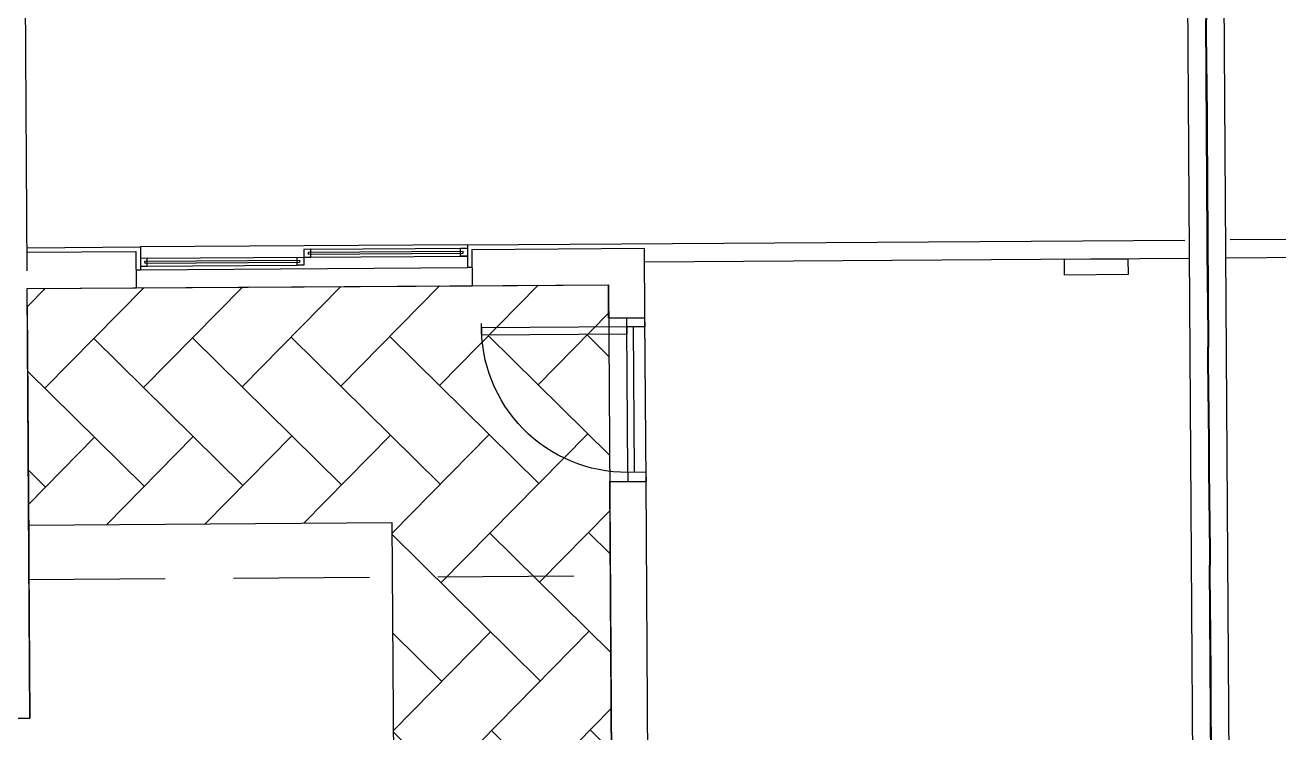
# Model space of a CAD drawing. Header units: feet. Extents: x 919634 to 928945, y 707022 to 708026.
# Drawn here: x 920428.29 to 920451.3, y 707535.53 to 707548.5 of the extents above; entities that cross this region are included whole.
import ezdxf

# ---------------------------------------------------------------- set-up
doc = ezdxf.new("R2010")
doc.units = ezdxf.units.FT
doc.header["$LTSCALE"] = 20
doc.header["$MEASUREMENT"] = 0
doc.linetypes.add('Site Plan$0$HIDDEN2', pattern=[0.1875, 0.125, -0.0625])
doc.linetypes.add('Site Plan$0$PHANTOM2', pattern=[1.25, 0.625, -0.125, 0.125, -0.125, 0.125, -0.125])
for name, color, linetype in [('-u-site-xref', 7, 'Continuous'), ('Site Plan$0$-u-site-bldg_interior', 252, 'Continuous'), ('Site Plan$0$SP-BLDG-ROOF ABOVE', 4, 'Site Plan$0$HIDDEN2'), ('Site Plan$0$SP-LOT PAVERS', 254, 'Continuous')]:
    doc.layers.add(name, color=color, linetype=linetype)
for name, color, linetype, lineweight in [('Site Plan$0$SP-LOT LINES', 252, 'Site Plan$0$PHANTOM2', 40), ('Site Plan$0$SP-SIDEWALK', 2, 'Continuous', 25), ('SP-BUILDING-FOOTPRINT', 1, 'Continuous', 25)]:
    doc.layers.add(name, color=color, linetype=linetype, lineweight=lineweight)
doc.layers.get('-u-site-xref').off()

# ---------------------------------------------------------------- blocks, each defined once
blk = doc.blocks.new('Site Plan$0$DR1H902')
for p, q in [((-0.5, 0), (-0.5, 1)), ((-0.5, 1.000000000000057), (-0.4500000000000455, 1.000000000000057)), ((-0.4500000000000455, 0), (-0.4500000000000455, 1)), ((-0.5, -5.684341886080801e-14), (-0.4500000000000455, -5.684341886080801e-14))]:
    blk.add_line(p, q)
blk.add_arc((-0.5, 0), 1, 0, 91.70698490235472)
blk = doc.blocks.new('Site Plan')
at = {"layer": 'Site Plan$0$SP-LOT PAVERS'}
h = blk.add_hatch(dxfattribs=at)
h.set_pattern_fill('AR-HBONE', color=256, scale=0.32, angle=-89.58178215075662)
h.set_pattern_definition([(315.4182178492434, (4.999891299521551, 0.0329695928376168), (1.810145136983853, 0.01321298806884015), [3.84, -1.28]), (45.41821784924338, (5.911570362129707, -0.8654964817005141), (1.810145136983853, 0.01321298806884), [3.84, -1.28])])
h.paths.add_polyline_path([(920430.1209124555, 707523.4726150662), (920430.2552436795, 707503.4730255099), (920449.25490234, 707503.5971256745), (920449.124717357, 707523.557263273), (920439.1248008957, 707523.4920085538), (920438.9925950991, 707543.7415769846), (920428.3261580808, 707543.6719728678), (920428.3544989108, 707539.3387322123), (920435.0209750395, 707539.3822344785), (920435.1245806129, 707523.5052666351)])
at = {"layer": 'Site Plan$0$-u-site-bldg_interior'}
for p, q in [((920449.7869545071, 707524.2282655797, 1.216385633745747e-07), (920449.4212116434, 707580.2664354418, 1.216385633745747e-07)), ((920450.453734874, 707524.2326166725, 1.216385633745747e-07), (920450.0879920103, 707580.2707865346, 1.216385633745747e-07)), ((920428.1062776045, 707577.3772428029, 1.216385674786611e-07), (920428.3240965275, 707543.9977254134, 1.216385633745747e-07)), ((920436.4044894256, 707544.474704201, 1.216385633745747e-07), (920449.5708757665, 707544.560621803, 1.216385633745747e-07)), ((920463.5707055926, 707544.6519780627, 1.216385633745747e-07), (920450.4043192518, 707544.5660604605, 1.216385633745747e-07)), ((920428.3213281911, 707544.4219573187, 1.216385633745747e-07), (920430.4046171689, 707544.435551876, 1.216385633745747e-07)), ((920428.3218719733, 707544.3386257595, 1.216385633745747e-07), (920430.3218293922, 707544.3516765345, 1.216385633745747e-07)), ((920430.3218293923, 707544.3516765073, 1.216385633745747e-07), (920430.3261796507, 707543.6850240342, 1.216385633745747e-07)), ((920436.4044894258, 707544.474704174, 1.216385633745747e-07), (920430.4046171692, 707544.435551849, 1.216385633745747e-07)), ((920430.4046171692, 707544.4355518486, 1.216385633745747e-07), (920430.4073360802, 707544.0188941075, 1.216385633745747e-07)), ((920433.5299584727, 707544.3934450427, 1.216385633745747e-07), (920436.4048972623, 707544.4122055317, 1.216385633745747e-07)), ((920436.4044894258, 707544.4747041736, 1.216385633745747e-07), (920436.407208337, 707544.0580464326, 1.216385633745747e-07)), ((920436.4883647669, 707544.391916424, 1.216385633745747e-07), (920439.6549640136, 707544.4125801511, 1.216385633745747e-07)), ((920436.4883647672, 707544.3919163969, 1.216385633745747e-07), (920436.4927150251, 707543.7252639784, 1.216385633745747e-07)), ((920439.6632714848, 707543.139507204, 1.216385633745747e-07), (920439.6549640136, 707544.4125801511, 1.216385633745747e-07)), ((920430.404478015, 707544.0813767608, 1.216385633745747e-07), (920433.2818670335, 707544.1001532389, 1.216385633745747e-07)), ((920430.5309739634, 707544.2280386516, 1.216385633745747e-07), (920436.4058488813, 707544.2663753033, 1.216385633745747e-07)), ((920439.6565953605, 707544.1625854739, 1.216385633745747e-07), (920449.6563824548, 707544.2278393488, 1.216385633745747e-07)), ((920460.3229499161, 707544.2974443168, 1.216385633745747e-07), (920450.3231628218, 707544.2321904417, 1.216385633745747e-07)), ((920430.3240045211, 707544.0183503252, 1.216385633745747e-07), (920430.4073360802, 707544.0188941075, 1.216385633745747e-07)), ((920430.4073360802, 707544.0188941075, 1.216385633745747e-07), (920436.407208337, 707544.0580464326, 1.216385633745747e-07)), ((920436.490539896, 707544.0585902148, 1.216385633745747e-07), (920436.407208337, 707544.0580464326, 1.216385633745747e-07)), ((920428.3262222315, 707543.6719732865, 1.216385633745747e-07), (920430.3261796505, 707543.6850240616, 1.216385633745747e-07)), ((920430.3261796507, 707543.6850240342, 1.216385633745747e-07), (920436.4927150251, 707543.7252639784, 1.216385633745747e-07)), ((920436.4927150253, 707543.7252639511, 1.216385633745747e-07), (920438.992661799, 707543.7415774199, 1.216385633745747e-07)), ((920438.9966190117, 707543.1351569456, 1.216385633745747e-07), (920438.992661799, 707543.7415774199, 1.216385633745747e-07)), ((920428.3284467859, 707543.3310729405, 1.216385633745747e-07), (920428.3448096672, 707540.8235539728, 1.216385633745747e-07)), ((920428.3284467858, 707543.3310729405, 1.216385633745747e-07), (920428.3776246641, 707535.7948413638, 1.216385674786611e-07)), ((920438.9966190117, 707543.1351569456, 1.216385633745747e-07), (920439.6632714847, 707543.139507204, 1.216385633745747e-07)), ((920439.3310328128, 707542.9706689565, 1.216385633745747e-07), (920439.3299452482, 707543.1373320748, 1.216385633745747e-07)), ((920439.6643590494, 707542.9728440858, 1.216385633745747e-07), (920439.3310328128, 707542.9706689565, 1.216385633745747e-07)), ((920439.348274539, 707540.3037344296, 1.216385633745747e-07), (920439.3310328128, 707542.9706689565, 1.216385633745747e-07)), ((920439.4732718776, 707540.304550103, 1.216385633745747e-07), (920439.4560301515, 707542.97148463, 1.216385633745747e-07)), ((920439.68268834, 707540.1392464519, 1.216385633745747e-07), (920439.6632714845, 707543.1395072152, 1.216385633745747e-07)), ((920439.6643590494, 707542.9728440858, 1.216385633745747e-07), (920439.6632714848, 707543.139507204, 1.216385633745747e-07)), ((920439.6817621943, 707540.3059106121, 1.216385633745747e-07), (920439.348274539, 707540.3037344296, 1.216385633745747e-07)), ((920439.348274539, 707540.3037344296, 1.216385633745747e-07), (920439.3493621035, 707540.1370713114, 1.216385633745747e-07)), ((920439.6819236128, 707540.3059116654, 1.216385633745747e-07), (920439.6830111775, 707540.1392485473, 1.216385633745747e-07)), ((920439.0160358672, 707540.1348961822, 1.216385633745747e-07), (920439.6828497588, 707540.1392474939, 1.216385633745747e-07)), ((920439.124865198, 707523.4920089734, 1.216385633745747e-07), (920439.0161972857, 707540.1348972355, 1.216385633745747e-07)), ((920439.7871674128, 707524.1630117047, 1.216385633745747e-07), (920439.6828497588, 707540.1392474939, 1.216385633745747e-07)), ((920428.3776246641, 707535.7948413638, 1.216385674786611e-07), (920425.7110147724, 707535.7774403305, 1.216385674786611e-07)), ((920428.3776246642, 707535.7948413638, 1.216385674786611e-07), (920427.7109721913, 707535.7904911054, 1.216385674786611e-07))]:
    blk.add_line(p, q, dxfattribs=at)
at = {"layer": 'Site Plan$0$-u-site-bldg_interior', "elevation": 1.216385674786611e-07}
for points in [[(920433.5299584727, 707544.3934450427), (920433.4049611341, 707544.3926293692), (920433.4059127531, 707544.2467991407), (920433.5309100917, 707544.2476148142)], [(920436.3221774583, 707544.3179137454), (920433.4889044482, 707544.2994251475), (920433.4886325571, 707544.341090927), (920436.3219055672, 707544.359579525)], [(920436.2798999237, 707544.4113898582), (920436.4048972623, 707544.4122055317), (920436.4058488813, 707544.2663753033), (920436.2808515427, 707544.2655596298)], [(920430.5309739634, 707544.2280386516), (920430.4059766248, 707544.2272229783), (920430.4069282438, 707544.0813927498), (920430.5319255824, 707544.0822084233)], [(920433.323192949, 707544.1525073544), (920430.489919939, 707544.1340187564), (920430.4896480477, 707544.1756845361), (920433.3229210578, 707544.194173134)], [(920433.2809154144, 707544.2459834673), (920433.4059127531, 707544.2467991407), (920433.4068643721, 707544.1009689124), (920433.2818670335, 707544.1001532389)], [(920447.3607224097, 707543.921186082), (920447.3588191717, 707544.2128465389), (920448.5254609993, 707544.220459491), (920448.5273642374, 707543.9287990341)]]:
    blk.add_lwpolyline(points, close=True, dxfattribs=at)
at = {"layer": 'Site Plan$0$SP-BLDG-ROOF ABOVE', "elevation": 1.216385674786611e-07}
blk.add_lwpolyline([(920428.3610242982, 707538.3387534989), (920439.0274702673, 707538.4083988871)], dxfattribs=at)
at = {"layer": 'Site Plan$0$SP-LOT LINES', "ltscale": 0.4, "elevation": 1.216385674786611e-07}
for points in [[(920449.6414953902, 707597.6015323638), (920471.6410269977, 707597.7450908888), (920472.2544134229, 707503.7470922022), (920450.2548818154, 707503.6035336772)], [(920449.6414953902, 707597.6015323638), (920427.6419637827, 707597.4579738388), (920428.2553502079, 707503.4599751522), (920450.2548818154, 707503.6035336772)]]:
    blk.add_lwpolyline(points, close=True, dxfattribs=at)
at = {"layer": 'Site Plan$0$SP-LOT LINES', "ltscale": 0.4, "elevation": -0.0002835564670585764}
blk.add_lwpolyline([(920449.6369344163, 707597.6001812386), (920450.2567582887, 707503.6029030458)], dxfattribs=at)
at = {"layer": 'Site Plan$0$SP-SIDEWALK'}
for p, q in [((920428.3284467859, 707543.3310729405, 1.216385633745747e-07), (920428.356723465, 707538.9978318663, 1.216385633745747e-07)), ((920428.3544989108, 707539.3387322123, 1.216385633745747e-07), (920435.0209750395, 707539.3822344785, 1.216385633745747e-07)), ((920435.0209750395, 707539.3822344785, 1.216385633745747e-07), (920435.1248374567, 707523.4659067636, 1.216385675791125e-07))]:
    blk.add_line(p, q, dxfattribs=at)
at = {"layer": 'Site Plan$0$-u-site-bldg_interior', "extrusion": (0, 0, -1), "xscale": 2.66699025530579, "yscale": 2.66699025530579, "zscale": -7.111974014148773, "rotation": 269.6261201830815}
blk.add_blockref('Site Plan$0$DR1H902', (-920439.3397343853, 707541.6372022198, -1.216385633745747e-07), dxfattribs=at)

msp = doc.modelspace()

# ---------------------------------------------------------------- block references
at = {"layer": '-u-site-xref'}
msp.add_blockref('Site Plan', (0, 0), dxfattribs=at)

# ---------------------------------------------------------------- next in the draw order: linework, layer by layer
at = {"layer": 'SP-BUILDING-FOOTPRINT', "elevation": 1.216385674786611e-07}
msp.add_lwpolyline([(920405.8435794772, 707515.397363713), (920417.1766075699, 707515.4713176874), (920417.044596775, 707535.7208873907), (920428.3776246642, 707535.7948413638), (920428.3261580808, 707543.6719728678), (920438.9927261013, 707543.7415778395), (920439.1248010473, 707523.4920085547), (920461.1244605491, 707523.6355679143), (920460.9922571497, 707543.8851363609), (920471.6587608678, 707543.9547409129), (920471.7102130292, 707536.0699883188), (920483.0431906307, 707536.1515629595), (920483.1753297277, 707515.9019940937), (920494.5085508323, 707515.9759493276), (920494.4377947279, 707526.8090051115), (920505.1042342955, 707526.8786091625), (920504.9720951986, 707547.1281780285), (920516.305187798, 707547.2021324239), (920516.0952878334, 707579.3681142438)], dxfattribs=at)

doc.saveas('drawing.dxf')
